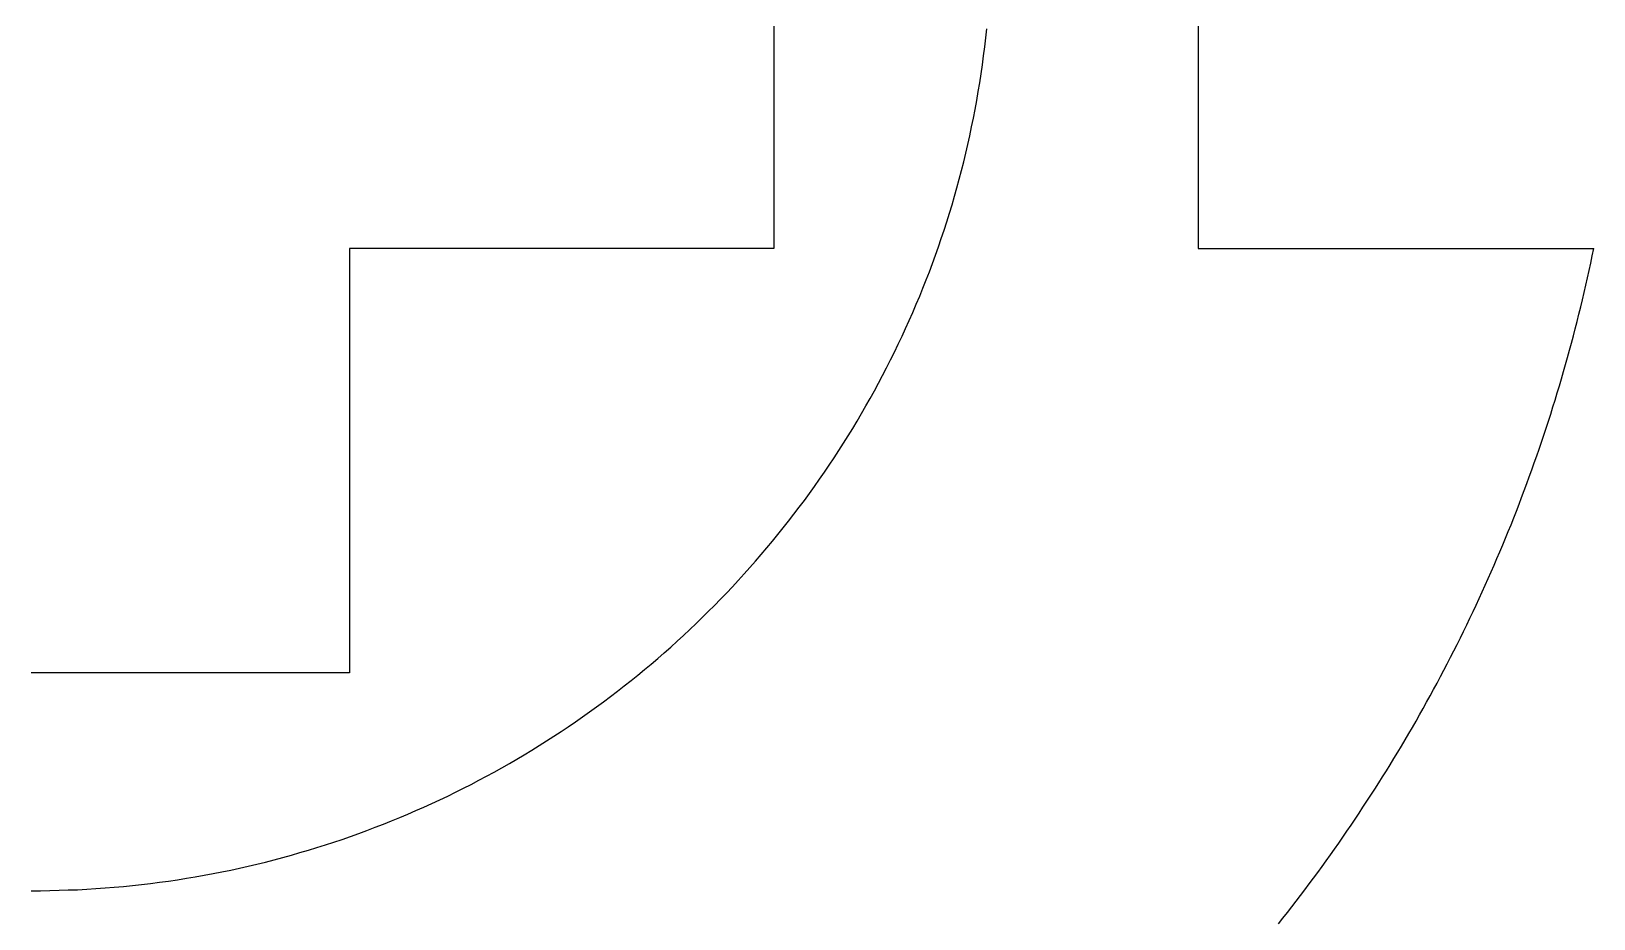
# Model space of a CAD drawing. Extents: x 0 to 279, y 0 to 212.
# Drawn here: x 135.2 to 150.22, y 14.4 to 22.94 of the extents above; entities that cross this region are included whole.
import ezdxf

# ---------------------------------------------------------------- set-up
doc = ezdxf.new("R2010")
doc.units = 0
doc.layers.add('LAYER_1', color=18, linetype='CONTINUOUS')

msp = doc.modelspace()

# ---------------------------------------------------------------- linework, layer by layer
at = {"layer": 'LAYER_1'}
for points in [[(142.339, 22.989), (142.339, 22.92), (142.339, 22.886), (142.339, 22.852), (142.339, 22.818), (142.339, 22.785), (142.339, 22.751), (142.339, 22.718), (142.339, 22.684), (142.339, 22.651), (142.339, 22.618), (142.339, 22.586), (142.339, 22.553), (142.339, 22.52), (142.339, 22.488), (142.339, 22.456), (142.339, 22.424), (142.339, 22.393), (142.339, 22.361), (142.339, 22.33), (142.339, 22.299), (142.339, 22.268), (142.339, 22.237), (142.339, 22.206), (142.339, 22.176), (142.339, 22.146), (142.339, 22.116), (142.339, 22.087), (142.339, 22.057), (142.339, 22.028), (142.339, 21.999), (142.339, 21.971), (142.339, 21.942), (142.339, 21.914), (142.339, 21.887), (142.339, 21.859), (142.339, 21.832), (142.339, 21.805), (142.339, 21.778), (142.339, 21.751), (142.339, 21.725), (142.339, 21.699), (142.339, 21.674), (142.339, 21.648), (142.339, 21.623), (142.339, 21.599), (142.339, 21.574), (142.339, 21.55), (142.339, 21.527), (142.339, 21.503), (142.339, 21.48), (142.339, 21.458), (142.339, 21.435), (142.339, 21.413), (142.339, 21.392), (142.339, 21.37), (142.339, 21.349), (142.339, 21.329), (142.339, 21.308), (142.339, 21.289), (142.339, 21.269), (142.339, 21.25), (142.339, 21.231), (142.339, 21.213), (142.339, 21.195), (142.339, 21.178), (142.339, 21.16), (142.339, 21.144), (142.339, 21.127), (142.339, 21.112), (142.339, 21.096), (142.339, 21.081), (142.339, 21.066), (142.339, 21.052), (142.339, 21.038), (142.339, 21.025), (142.339, 21.012), (142.339, 21), (142.339, 20.988), (142.339, 20.976), (142.339, 20.965), (142.339, 20.955), (142.339, 20.945), (142.339, 20.935), (142.339, 20.926), (142.339, 20.917), (142.339, 20.913), (142.339, 20.909), (142.339, 20.905), (142.339, 20.901), (142.339, 20.898), (142.339, 20.894), (142.339, 20.891), (142.339, 20.888), (142.339, 20.885), (142.339, 20.882), (142.339, 20.879), (142.339, 20.876), (142.339, 20.873), (142.339, 20.871), (142.339, 20.868), (142.339, 20.866), (142.339, 20.864), (142.339, 20.862), (142.339, 20.86), (142.339, 20.859), (142.339, 20.857), (142.339, 20.856), (142.339, 20.854), (142.339, 20.853), (142.339, 20.852), (142.339, 20.851), (142.339, 20.85), (142.339, 20.85), (142.339, 20.849), (142.339, 20.849), (142.339, 20.849), (142.339, 20.849), (142.339, 20.849), (142.339, 20.849), (142.338, 20.849), (142.338, 20.849), (142.338, 20.849), (142.337, 20.849), (142.336, 20.849), (142.336, 20.849), (142.335, 20.849), (142.334, 20.849), (142.333, 20.849), (142.332, 20.849), (142.331, 20.849), (142.33, 20.849), (142.328, 20.849), (142.327, 20.849), (142.326, 20.849), (142.324, 20.849), (142.322, 20.849), (142.321, 20.849), (142.319, 20.849), (142.317, 20.849), (142.315, 20.849), (142.313, 20.849), (142.31, 20.849), (142.308, 20.849), (142.306, 20.849), (142.303, 20.849), (142.301, 20.849), (142.298, 20.849), (142.296, 20.849), (142.293, 20.849), (142.287, 20.849), (142.281, 20.849), (142.275, 20.849), (142.268, 20.849), (142.261, 20.849), (142.254, 20.849), (142.246, 20.849), (142.238, 20.849), (142.23, 20.849), (142.221, 20.849), (142.212, 20.849), (142.203, 20.849), (142.194, 20.849), (142.184, 20.849), (142.174, 20.849), (142.163, 20.849), (142.153, 20.849), (142.142, 20.849), (142.131, 20.849), (142.119, 20.849), (142.108, 20.849), (142.096, 20.849), (142.084, 20.849), (142.071, 20.849), (142.058, 20.849), (142.045, 20.849), (142.032, 20.849), (142.019, 20.849), (142.005, 20.849), (141.991, 20.849), (141.977, 20.849), (141.962, 20.849), (141.948, 20.849), (141.933, 20.849), (141.918, 20.849), (141.902, 20.849), (141.887, 20.849), (141.871, 20.849), (141.855, 20.849), (141.839, 20.849), (141.822, 20.849), (141.805, 20.849), (141.789, 20.849), (141.772, 20.849), (141.754, 20.849), (141.737, 20.849), (141.719, 20.849), (141.701, 20.849), (141.683, 20.849), (141.665, 20.849), (141.647, 20.849), (141.628, 20.849), (141.609, 20.849), (141.591, 20.849), (141.571, 20.849), (141.552, 20.849), (141.533, 20.849), (141.513, 20.849), (141.494, 20.849), (141.474, 20.849), (141.454, 20.849), (141.433, 20.849), (141.413, 20.849), (141.393, 20.849), (141.372, 20.849), (141.351, 20.849), (141.33, 20.849), (141.309, 20.849), (141.288, 20.849), (141.267, 20.849), (141.246, 20.849), (141.224, 20.849), (141.202, 20.849), (141.181, 20.849), (141.159, 20.849), (141.137, 20.849), (141.115, 20.849), (141.093, 20.849), (141.07, 20.849), (141.048, 20.849), (141.026, 20.849), (141.003, 20.849), (140.98, 20.849), (140.958, 20.849), (140.912, 20.849), (140.866, 20.849), (140.82, 20.849), (140.773, 20.849), (140.727, 20.849), (140.68, 20.849), (140.632, 20.849), (140.585, 20.849), (140.538, 20.849), (140.49, 20.849), (140.395, 20.849), (140.299, 20.849), (140.204, 20.849), (140.108, 20.849), (140.061, 20.849), (140.013, 20.849), (139.966, 20.849), (139.919, 20.849), (139.872, 20.849), (139.825, 20.849), (139.779, 20.849), (139.732, 20.849), (139.686, 20.849), (139.641, 20.849), (139.618, 20.849), (139.595, 20.849), (139.573, 20.849), (139.55, 20.849), (139.528, 20.849), (139.506, 20.849), (139.484, 20.849), (139.461, 20.849), (139.44, 20.849), (139.418, 20.849), (139.396, 20.849), (139.374, 20.849), (139.353, 20.849), (139.331, 20.849), (139.31, 20.849), (139.289, 20.849), (139.268, 20.849), (139.247, 20.849), (139.226, 20.849), (139.206, 20.849), (139.185, 20.849), (139.165, 20.849), (139.145, 20.849), (139.125, 20.849), (139.105, 20.849), (139.085, 20.849), (139.066, 20.849), (139.046, 20.849), (139.027, 20.849), (139.008, 20.849), (138.989, 20.849), (138.97, 20.849), (138.952, 20.849), (138.933, 20.849), (138.915, 20.849), (138.897, 20.849), (138.879, 20.849), (138.862, 20.849), (138.844, 20.849), (138.827, 20.849), (138.81, 20.849), (138.793, 20.849), (138.776, 20.849), (138.76, 20.849), (138.744, 20.849), (138.728, 20.849), (138.712, 20.849), (138.696, 20.849), (138.681, 20.849), (138.666, 20.849), (138.651, 20.849), (138.636, 20.849), (138.622, 20.849), (138.607, 20.849), (138.594, 20.849), (138.58, 20.849), (138.566, 20.849), (138.553, 20.849), (138.54, 20.849), (138.527, 20.849), (138.515, 20.849), (138.503, 20.849), (138.491, 20.849), (138.479, 20.849), (138.468, 20.849), (138.456, 20.849), (138.446, 20.849), (138.435, 20.849), (138.425, 20.849), (138.415, 20.849), (138.405, 20.849), (138.395, 20.849), (138.386, 20.849), (138.377, 20.849), (138.369, 20.849), (138.361, 20.849), (138.353, 20.849), (138.345, 20.849), (138.338, 20.849), (138.33, 20.849), (138.324, 20.849), (138.317, 20.849), (138.311, 20.849), (138.306, 20.849), (138.303, 20.849), (138.3, 20.849), (138.297, 20.849), (138.295, 20.849), (138.293, 20.849), (138.29, 20.849), (138.288, 20.849), (138.286, 20.849), (138.284, 20.849), (138.282, 20.849), (138.28, 20.849), (138.278, 20.849), (138.276, 20.849), (138.274, 20.849), (138.273, 20.849), (138.271, 20.849), (138.27, 20.849), (138.269, 20.849), (138.267, 20.849), (138.266, 20.849), (138.265, 20.849), (138.264, 20.849), (138.263, 20.849), (138.263, 20.849), (138.262, 20.849), (138.261, 20.849), (138.261, 20.849), (138.26, 20.849), (138.26, 20.849), (138.26, 20.849), (138.26, 20.849), (138.26, 20.849), (138.26, 20.849), (138.26, 20.848), (138.26, 20.848), (138.26, 20.848), (138.26, 20.847), (138.26, 20.847), (138.26, 20.846), (138.26, 20.846), (138.26, 20.845), (138.26, 20.844), (138.26, 20.843), (138.26, 20.842), (138.26, 20.841), (138.26, 20.84), (138.26, 20.838), (138.26, 20.837), (138.26, 20.835), (138.26, 20.834), (138.26, 20.832), (138.26, 20.83), (138.26, 20.829), (138.26, 20.827), (138.26, 20.825), (138.26, 20.823), (138.26, 20.82), (138.26, 20.818), (138.26, 20.816), (138.26, 20.813), (138.26, 20.811), (138.26, 20.808), (138.26, 20.806), (138.26, 20.803), (138.26, 20.797), (138.26, 20.791), (138.26, 20.785), (138.26, 20.778), (138.26, 20.771), (138.26, 20.763), (138.26, 20.756), (138.26, 20.748), (138.26, 20.739), (138.26, 20.731), (138.26, 20.722), (138.26, 20.713), (138.26, 20.703), (138.26, 20.694), (138.26, 20.684), (138.26, 20.673), (138.26, 20.663), (138.26, 20.652), (138.26, 20.641), (138.26, 20.629), (138.26, 20.618), (138.26, 20.606), (138.26, 20.593), (138.26, 20.581), (138.26, 20.568), (138.26, 20.555), (138.26, 20.542), (138.26, 20.529), (138.26, 20.515), (138.26, 20.501), (138.26, 20.487), (138.26, 20.472), (138.26, 20.457), (138.26, 20.443), (138.26, 20.427), (138.26, 20.412), (138.26, 20.396), (138.26, 20.381), (138.26, 20.365), (138.26, 20.348), (138.26, 20.332), (138.26, 20.315), (138.26, 20.298), (138.26, 20.281), (138.26, 20.264), (138.26, 20.247), (138.26, 20.229), (138.26, 20.211), (138.26, 20.193), (138.26, 20.175), (138.26, 20.157), (138.26, 20.138), (138.26, 20.119), (138.26, 20.1), (138.26, 20.081), (138.26, 20.062), (138.26, 20.043), (138.26, 20.023), (138.26, 20.003), (138.26, 19.984), (138.26, 19.964), (138.26, 19.943), (138.26, 19.923), (138.26, 19.903), (138.26, 19.882), (138.26, 19.861), (138.26, 19.84), (138.26, 19.819), (138.26, 19.798), (138.26, 19.777), (138.26, 19.756), (138.26, 19.734), (138.26, 19.712), (138.26, 19.691), (138.26, 19.669), (138.26, 19.647), (138.26, 19.625), (138.26, 19.603), (138.26, 19.58), (138.26, 19.558), (138.26, 19.536), (138.26, 19.513), (138.26, 19.49), (138.26, 19.468), (138.26, 19.422), (138.26, 19.376), (138.26, 19.33), (138.26, 19.283), (138.26, 19.236), (138.26, 19.19), (138.26, 19.142), (138.26, 19.095), (138.26, 19.048), (138.26, 19), (138.26, 18.905), (138.26, 18.809), (138.26, 18.714), (138.26, 18.618), (138.26, 18.571), (138.26, 18.523), (138.26, 18.476), (138.26, 18.429), (138.26, 18.382), (138.26, 18.335), (138.26, 18.288), (138.26, 18.242), (138.26, 18.196), (138.26, 18.151), (138.26, 18.128), (138.26, 18.105), (138.26, 18.083), (138.26, 18.06), (138.26, 18.038), (138.26, 18.016), (138.26, 17.993), (138.26, 17.971), (138.26, 17.949), (138.26, 17.928), (138.26, 17.906), (138.26, 17.884), (138.26, 17.863), (138.26, 17.841), (138.26, 17.82), (138.26, 17.799), (138.26, 17.778), (138.26, 17.757), (138.26, 17.736), (138.26, 17.716), (138.26, 17.695), (138.26, 17.675), (138.26, 17.655), (138.26, 17.635), (138.26, 17.615), (138.26, 17.595), (138.26, 17.575), (138.26, 17.556), (138.26, 17.537), (138.26, 17.518), (138.26, 17.499), (138.26, 17.48), (138.26, 17.462), (138.26, 17.443), (138.26, 17.425), (138.26, 17.407), (138.26, 17.389), (138.26, 17.371), (138.26, 17.354), (138.26, 17.337), (138.26, 17.32), (138.26, 17.303), (138.26, 17.286), (138.26, 17.27), (138.26, 17.254), (138.26, 17.238), (138.26, 17.222), (138.26, 17.206), (138.26, 17.191), (138.26, 17.176), (138.26, 17.161), (138.26, 17.146), (138.26, 17.132), (138.26, 17.117), (138.26, 17.103), (138.26, 17.09), (138.26, 17.076), (138.26, 17.063), (138.26, 17.05), (138.26, 17.037), (138.26, 17.025), (138.26, 17.013), (138.26, 17.001), (138.26, 16.989), (138.26, 16.977), (138.26, 16.966), (138.26, 16.955), (138.26, 16.945), (138.26, 16.935), (138.26, 16.925), (138.26, 16.915), (138.26, 16.905), (138.26, 16.896), (138.26, 16.887), (138.26, 16.879), (138.26, 16.87), (138.26, 16.862), (138.26, 16.855), (138.26, 16.847), (138.26, 16.84), (138.26, 16.834), (138.26, 16.827), (138.26, 16.821), (138.26, 16.815), (138.26, 16.813), (138.26, 16.81), (138.26, 16.807), (138.26, 16.805), (138.26, 16.802), (138.26, 16.8), (138.26, 16.798), (138.26, 16.796), (138.26, 16.794), (138.26, 16.792), (138.26, 16.79), (138.26, 16.788), (138.26, 16.786), (138.26, 16.784), (138.26, 16.783), (138.26, 16.781), (138.26, 16.78), (138.26, 16.779), (138.26, 16.777), (138.26, 16.776), (138.26, 16.775), (138.26, 16.774), (138.26, 16.773), (138.26, 16.773), (138.26, 16.772), (138.26, 16.771), (138.26, 16.771), (138.26, 16.77), (138.26, 16.77), (138.26, 16.77), (138.26, 16.77), (138.26, 16.77), (138.26, 16.77), (138.26, 16.77), (138.259, 16.77), (138.259, 16.77), (138.259, 16.77), (138.258, 16.77), (138.258, 16.77), (138.257, 16.77), (138.257, 16.77), (138.256, 16.77), (138.256, 16.77), (138.255, 16.77), (138.254, 16.77), (138.253, 16.77), (138.252, 16.77), (138.251, 16.77), (138.25, 16.77), (138.249, 16.77), (138.247, 16.77), (138.246, 16.77), (138.245, 16.77), (138.243, 16.77), (138.242, 16.77), (138.24, 16.77), (138.239, 16.77), (138.237, 16.77), (138.235, 16.77), (138.233, 16.77), (138.231, 16.77), (138.229, 16.77), (138.227, 16.77), (138.225, 16.77), (138.221, 16.77), (138.216, 16.77), (138.212, 16.77), (138.207, 16.77), (138.201, 16.77), (138.196, 16.77), (138.19, 16.77), (138.184, 16.77), (138.178, 16.77), (138.171, 16.77), (138.165, 16.77), (138.158, 16.77), (138.151, 16.77), (138.144, 16.77), (138.136, 16.77), (138.128, 16.77), (138.12, 16.77), (138.112, 16.77), (138.104, 16.77), (138.095, 16.77), (138.086, 16.77), (138.077, 16.77), (138.068, 16.77), (138.059, 16.77), (138.049, 16.77), (138.04, 16.77), (138.03, 16.77), (138.02, 16.77), (138.009, 16.77), (137.999, 16.77), (137.988, 16.77), (137.977, 16.77), (137.966, 16.77), (137.955, 16.77), (137.944, 16.77), (137.932, 16.77), (137.921, 16.77), (137.909, 16.77), (137.897, 16.77), (137.885, 16.77), (137.872, 16.77), (137.86, 16.77), (137.847, 16.77), (137.834, 16.77), (137.821, 16.77), (137.808, 16.77), (137.795, 16.77), (137.782, 16.77), (137.768, 16.77), (137.755, 16.77), (137.741, 16.77), (137.727, 16.77), (137.713, 16.77), (137.699, 16.77), (137.684, 16.77), (137.67, 16.77), (137.655, 16.77), (137.641, 16.77), (137.626, 16.77), (137.611, 16.77), (137.596, 16.77), (137.581, 16.77), (137.566, 16.77), (137.55, 16.77), (137.535, 16.77), (137.519, 16.77), (137.503, 16.77), (137.488, 16.77), (137.472, 16.77), (137.456, 16.77), (137.44, 16.77), (137.424, 16.77), (137.408, 16.77), (137.391, 16.77), (137.375, 16.77), (137.358, 16.77), (137.342, 16.77), (137.325, 16.77), (137.309, 16.77), (137.292, 16.77), (137.275, 16.77), (137.258, 16.77), (137.241, 16.77), (137.224, 16.77), (137.19, 16.77), (137.155, 16.77), (137.121, 16.77), (137.086, 16.77), (137.051, 16.77), (137.015, 16.77), (136.98, 16.77), (136.945, 16.77), (136.909, 16.77), (136.873, 16.77), (136.802, 16.77), (136.73, 16.77), (136.658, 16.77), (136.587, 16.77), (136.551, 16.77), (136.516, 16.77), (136.48, 16.77), (136.445, 16.77), (136.41, 16.77), (136.375, 16.77), (136.34, 16.77), (136.305, 16.77), (136.27, 16.77), (136.236, 16.77), (136.219, 16.77), (136.202, 16.77), (136.185, 16.77), (136.168, 16.77), (136.152, 16.77), (136.135, 16.77), (136.118, 16.77), (136.102, 16.77), (136.085, 16.77), (136.069, 16.77), (136.053, 16.77), (136.036, 16.77), (136.02, 16.77), (136.004, 16.77), (135.988, 16.77), (135.972, 16.77), (135.957, 16.77), (135.941, 16.77), (135.925, 16.77), (135.91, 16.77), (135.895, 16.77), (135.879, 16.77), (135.864, 16.77), (135.849, 16.77), (135.834, 16.77), (135.82, 16.77), (135.805, 16.77), (135.79, 16.77), (135.776, 16.77), (135.762, 16.77), (135.747, 16.77), (135.733, 16.77), (135.719, 16.77), (135.706, 16.77), (135.692, 16.77), (135.679, 16.77), (135.665, 16.77), (135.652, 16.77), (135.639, 16.77), (135.626, 16.77), (135.613, 16.77), (135.6, 16.77), (135.588, 16.77), (135.576, 16.77), (135.563, 16.77), (135.551, 16.77), (135.54, 16.77), (135.528, 16.77), (135.516, 16.77), (135.505, 16.77), (135.494, 16.77), (135.483, 16.77), (135.472, 16.77), (135.461, 16.77), (135.451, 16.77), (135.441, 16.77), (135.43, 16.77), (135.421, 16.77), (135.411, 16.77), (135.401, 16.77), (135.392, 16.77), (135.383, 16.77), (135.374, 16.77), (135.365, 16.77), (135.356, 16.77), (135.348, 16.77), (135.34, 16.77), (135.332, 16.77), (135.324, 16.77), (135.317, 16.77), (135.309, 16.77), (135.302, 16.77), (135.295, 16.77), (135.289, 16.77), (135.282, 16.77), (135.276, 16.77), (135.27, 16.77), (135.264, 16.77), (135.259, 16.77), (135.254, 16.77), (135.249, 16.77), (135.244, 16.77), (135.239, 16.77), (135.235, 16.77), (135.233, 16.77), (135.231, 16.77), (135.229, 16.77), (135.227, 16.77), (135.225, 16.77), (135.223, 16.77), (135.222, 16.77), (135.22, 16.77), (135.218, 16.77), (135.217, 16.77), (135.216, 16.77), (135.214, 16.77), (135.213, 16.77), (135.212, 16.77), (135.21, 16.77), (135.209, 16.77), (135.208, 16.77), (135.207, 16.77), (135.206, 16.77), (135.205, 16.77), (135.205, 16.77), (135.204, 16.77), (135.203, 16.77), (135.203, 16.77), (135.202, 16.77), (135.202, 16.77), (135.201, 16.77), (135.201, 16.77), (135.201, 16.77), (135.201, 16.77), (135.201, 16.77), (135.201, 16.77)], [(146.418, 22.989), (146.418, 22.92), (146.418, 22.886), (146.418, 22.852), (146.418, 22.818), (146.418, 22.785), (146.418, 22.751), (146.418, 22.718), (146.418, 22.684), (146.418, 22.651), (146.418, 22.618), (146.418, 22.586), (146.418, 22.553), (146.418, 22.52), (146.418, 22.488), (146.418, 22.456), (146.418, 22.424), (146.418, 22.393), (146.418, 22.361), (146.418, 22.33), (146.418, 22.299), (146.418, 22.268), (146.418, 22.237), (146.418, 22.206), (146.418, 22.176), (146.418, 22.146), (146.418, 22.116), (146.418, 22.087), (146.418, 22.057), (146.418, 22.028), (146.418, 21.999), (146.418, 21.971), (146.418, 21.942), (146.418, 21.914), (146.418, 21.887), (146.418, 21.859), (146.418, 21.832), (146.418, 21.805), (146.418, 21.778), (146.418, 21.751), (146.418, 21.725), (146.418, 21.699), (146.418, 21.674), (146.418, 21.648), (146.418, 21.623), (146.418, 21.599), (146.418, 21.574), (146.418, 21.55), (146.418, 21.527), (146.418, 21.503), (146.418, 21.48), (146.418, 21.458), (146.418, 21.435), (146.418, 21.413), (146.418, 21.392), (146.418, 21.37), (146.418, 21.349), (146.418, 21.329), (146.418, 21.308), (146.418, 21.289), (146.418, 21.269), (146.418, 21.25), (146.418, 21.231), (146.418, 21.213), (146.418, 21.195), (146.418, 21.178), (146.418, 21.16), (146.418, 21.144), (146.418, 21.127), (146.418, 21.112), (146.418, 21.096), (146.418, 21.081), (146.418, 21.066), (146.418, 21.052), (146.418, 21.038), (146.418, 21.025), (146.418, 21.012), (146.418, 21), (146.418, 20.988), (146.418, 20.976), (146.418, 20.965), (146.418, 20.955), (146.418, 20.945), (146.418, 20.935), (146.418, 20.926), (146.418, 20.917), (146.418, 20.913), (146.418, 20.909), (146.418, 20.905), (146.418, 20.901), (146.418, 20.898), (146.418, 20.894), (146.418, 20.891), (146.418, 20.888), (146.418, 20.885), (146.418, 20.882), (146.418, 20.879), (146.418, 20.876), (146.418, 20.873), (146.418, 20.871), (146.418, 20.868), (146.418, 20.866), (146.418, 20.864), (146.418, 20.862), (146.418, 20.86), (146.418, 20.859), (146.418, 20.857), (146.418, 20.856), (146.418, 20.854), (146.418, 20.853), (146.418, 20.852), (146.418, 20.851), (146.418, 20.85), (146.418, 20.85), (146.418, 20.849), (146.418, 20.849), (146.418, 20.849), (146.418, 20.849)], [(135.201, 14.674), (135.29, 14.674), (135.379, 14.675), (135.469, 14.678), (135.557, 14.681), (135.646, 14.684), (135.735, 14.689), (135.823, 14.694), (135.911, 14.701), (135.999, 14.708), (136.086, 14.716), (136.174, 14.724), (136.261, 14.734), (136.348, 14.744), (136.434, 14.756), (136.521, 14.767), (136.607, 14.78), (136.693, 14.794), (136.778, 14.808), (136.864, 14.823), (136.949, 14.839), (137.033, 14.856), (137.118, 14.873), (137.202, 14.891), (137.286, 14.91), (137.37, 14.93), (137.453, 14.95), (137.536, 14.972), (137.619, 14.994), (137.701, 15.016), (137.783, 15.04), (137.865, 15.064), (137.946, 15.089), (138.028, 15.115), (138.108, 15.141), (138.189, 15.168), (138.269, 15.196), (138.349, 15.224), (138.428, 15.254), (138.508, 15.284), (138.586, 15.314), (138.665, 15.346), (138.743, 15.378), (138.821, 15.41), (138.898, 15.444), (138.975, 15.478), (139.052, 15.513), (139.128, 15.548), (139.204, 15.584), (139.279, 15.621), (139.355, 15.659), (139.429, 15.697), (139.504, 15.736), (139.578, 15.775), (139.651, 15.815), (139.724, 15.856), (139.797, 15.897), (139.869, 15.939), (139.941, 15.982), (140.013, 16.025), (140.084, 16.069), (140.154, 16.114), (140.224, 16.159), (140.294, 16.204), (140.363, 16.251), (140.432, 16.298), (140.501, 16.345), (140.569, 16.394), (140.636, 16.442), (140.703, 16.492), (140.77, 16.542), (140.836, 16.592), (140.902, 16.643), (140.967, 16.695), (141.031, 16.747), (141.096, 16.8), (141.159, 16.853), (141.223, 16.907), (141.285, 16.962), (141.348, 17.017), (141.409, 17.073), (141.471, 17.129), (141.531, 17.186), (141.592, 17.243), (141.651, 17.301), (141.71, 17.359), (141.769, 17.418), (141.827, 17.477), (141.885, 17.537), (141.942, 17.597), (141.998, 17.658), (142.054, 17.72), (142.11, 17.782), (142.165, 17.844), (142.219, 17.907), (142.273, 17.97), (142.326, 18.034), (142.379, 18.099), (142.431, 18.163), (142.482, 18.229), (142.533, 18.295), (142.584, 18.361), (142.633, 18.428), (142.682, 18.495), (142.731, 18.562), (142.779, 18.631), (142.826, 18.699), (142.873, 18.768), (142.919, 18.838), (142.965, 18.907), (143.01, 18.978), (143.054, 19.048), (143.098, 19.12), (143.141, 19.191), (143.183, 19.263), (143.225, 19.336), (143.266, 19.409), (143.307, 19.482), (143.347, 19.556), (143.386, 19.63), (143.424, 19.704), (143.462, 19.779), (143.5, 19.854), (143.536, 19.93), (143.572, 20.006), (143.607, 20.082), (143.642, 20.159), (143.676, 20.236), (143.709, 20.314), (143.742, 20.391), (143.773, 20.47), (143.804, 20.548), (143.835, 20.627), (143.865, 20.706), (143.894, 20.786), (143.922, 20.866), (143.95, 20.946), (143.976, 21.027), (144.003, 21.108), (144.028, 21.189), (144.053, 21.271), (144.077, 21.353), (144.1, 21.435), (144.122, 21.517), (144.144, 21.6), (144.165, 21.683), (144.185, 21.767), (144.205, 21.85), (144.223, 21.934), (144.241, 22.019), (144.258, 22.103), (144.275, 22.188), (144.29, 22.273), (144.305, 22.359), (144.319, 22.444), (144.333, 22.53), (144.345, 22.616), (144.357, 22.703), (144.368, 22.79), (144.378, 22.877), (144.387, 22.964)], [(146.418, 20.849), (146.418, 20.849), (146.418, 20.849), (146.418, 20.849), (146.418, 20.849), (146.419, 20.849), (146.419, 20.849), (146.42, 20.849), (146.42, 20.849), (146.421, 20.849), (146.422, 20.849), (146.423, 20.849), (146.424, 20.849), (146.425, 20.849), (146.426, 20.849), (146.427, 20.849), (146.429, 20.849), (146.43, 20.849), (146.431, 20.849), (146.433, 20.849), (146.435, 20.849), (146.436, 20.849), (146.438, 20.849), (146.44, 20.849), (146.442, 20.849), (146.444, 20.849), (146.446, 20.849), (146.448, 20.849), (146.451, 20.849), (146.453, 20.849), (146.455, 20.849), (146.458, 20.849), (146.46, 20.849), (146.466, 20.849), (146.471, 20.849), (146.477, 20.849), (146.484, 20.849), (146.49, 20.849), (146.497, 20.849), (146.504, 20.849), (146.512, 20.849), (146.519, 20.849), (146.527, 20.849), (146.536, 20.849), (146.544, 20.849), (146.553, 20.849), (146.562, 20.849), (146.572, 20.849), (146.581, 20.849), (146.591, 20.849), (146.601, 20.849), (146.612, 20.849), (146.622, 20.849), (146.633, 20.849), (146.644, 20.849), (146.656, 20.849), (146.667, 20.849), (146.679, 20.849), (146.691, 20.849), (146.704, 20.849), (146.716, 20.849), (146.729, 20.849), (146.742, 20.849), (146.755, 20.849), (146.769, 20.849), (146.783, 20.849), (146.796, 20.849), (146.811, 20.849), (146.825, 20.849), (146.839, 20.849), (146.854, 20.849), (146.869, 20.849), (146.884, 20.849), (146.9, 20.849), (146.915, 20.849), (146.931, 20.849), (146.947, 20.849), (146.963, 20.849), (146.979, 20.849), (146.996, 20.849), (147.012, 20.849), (147.029, 20.849), (147.046, 20.849), (147.063, 20.849), (147.08, 20.849), (147.098, 20.849), (147.116, 20.849), (147.133, 20.849), (147.151, 20.849), (147.169, 20.849), (147.188, 20.849), (147.206, 20.849), (147.225, 20.849), (147.243, 20.849), (147.262, 20.849), (147.281, 20.849), (147.3, 20.849), (147.319, 20.849), (147.339, 20.849), (147.358, 20.849), (147.378, 20.849), (147.398, 20.849), (147.417, 20.849), (147.437, 20.849), (147.457, 20.849), (147.478, 20.849), (147.498, 20.849), (147.518, 20.849), (147.539, 20.849), (147.559, 20.849), (147.58, 20.849), (147.601, 20.849), (147.622, 20.849), (147.643, 20.849), (147.664, 20.849), (147.685, 20.849), (147.706, 20.849), (147.748, 20.849), (147.791, 20.849), (147.834, 20.849), (147.878, 20.849), (147.921, 20.849), (147.965, 20.849), (148.009, 20.849), (148.053, 20.849), (148.098, 20.849), (148.142, 20.849), (148.231, 20.849), (148.32, 20.849), (148.409, 20.849), (148.498, 20.849), (148.543, 20.849), (148.587, 20.849), (148.631, 20.849), (148.675, 20.849), (148.719, 20.849), (148.762, 20.849), (148.806, 20.849), (148.849, 20.849), (148.892, 20.849), (148.934, 20.849), (148.956, 20.849), (148.977, 20.849), (148.998, 20.849), (149.019, 20.849), (149.039, 20.849), (149.06, 20.849), (149.081, 20.849), (149.102, 20.849), (149.122, 20.849), (149.142, 20.849), (149.163, 20.849), (149.183, 20.849), (149.203, 20.849), (149.223, 20.849), (149.243, 20.849), (149.262, 20.849), (149.282, 20.849), (149.301, 20.849), (149.321, 20.849), (149.34, 20.849), (149.359, 20.849), (149.378, 20.849), (149.397, 20.849), (149.416, 20.849), (149.434, 20.849), (149.453, 20.849), (149.471, 20.849), (149.489, 20.849), (149.507, 20.849), (149.525, 20.849), (149.542, 20.849), (149.56, 20.849), (149.577, 20.849), (149.594, 20.849), (149.611, 20.849), (149.628, 20.849), (149.645, 20.849), (149.661, 20.849), (149.677, 20.849), (149.693, 20.849), (149.709, 20.849), (149.725, 20.849), (149.741, 20.849), (149.756, 20.849), (149.771, 20.849), (149.786, 20.849), (149.801, 20.849), (149.815, 20.849), (149.83, 20.849), (149.844, 20.849), (149.858, 20.849), (149.871, 20.849), (149.885, 20.849), (149.898, 20.849), (149.911, 20.849), (149.924, 20.849), (149.937, 20.849), (149.949, 20.849), (149.961, 20.849), (149.973, 20.849), (149.984, 20.849), (149.996, 20.849), (150.007, 20.849), (150.018, 20.849), (150.029, 20.849), (150.039, 20.849), (150.049, 20.849), (150.059, 20.849), (150.069, 20.849), (150.078, 20.849), (150.087, 20.849), (150.096, 20.849), (150.104, 20.849), (150.113, 20.849), (150.121, 20.849), (150.128, 20.849), (150.136, 20.849), (150.143, 20.849), (150.15, 20.849), (150.156, 20.849), (150.163, 20.849), (150.169, 20.849), (150.174, 20.849), (150.18, 20.849), (150.182, 20.849), (150.185, 20.849), (150.187, 20.849), (150.19, 20.849), (150.192, 20.849), (150.194, 20.849), (150.196, 20.849), (150.198, 20.849), (150.2, 20.849), (150.202, 20.849), (150.204, 20.849), (150.206, 20.849), (150.207, 20.849), (150.209, 20.849), (150.21, 20.849), (150.212, 20.849), (150.213, 20.849), (150.214, 20.849), (150.215, 20.849), (150.216, 20.849), (150.217, 20.849), (150.218, 20.849), (150.219, 20.849), (150.22, 20.849), (150.22, 20.849), (150.221, 20.849), (150.221, 20.849), (150.222, 20.849), (150.222, 20.849), (150.222, 20.849), (150.222, 20.849), (150.222, 20.849)], [(147.191, 14.356), (147.234, 14.41), (147.277, 14.464), (147.319, 14.519), (147.362, 14.573), (147.404, 14.628), (147.445, 14.684), (147.487, 14.739), (147.528, 14.795), (147.569, 14.85), (147.61, 14.906), (147.651, 14.962), (147.691, 15.019), (147.731, 15.075), (147.771, 15.132), (147.81, 15.189), (147.85, 15.246), (147.889, 15.303), (147.928, 15.361), (147.966, 15.419), (148.004, 15.476), (148.042, 15.534), (148.08, 15.593), (148.118, 15.651), (148.155, 15.71), (148.192, 15.768), (148.229, 15.827), (148.265, 15.886), (148.302, 15.946), (148.338, 16.005), (148.373, 16.065), (148.409, 16.125), (148.444, 16.185), (148.479, 16.245), (148.514, 16.305), (148.548, 16.366), (148.582, 16.427), (148.616, 16.488), (148.65, 16.549), (148.683, 16.61), (148.716, 16.671), (148.749, 16.733), (148.781, 16.795), (148.814, 16.856), (148.846, 16.919), (148.877, 16.981), (148.909, 17.043), (148.94, 17.106), (148.971, 17.168), (149.001, 17.231), (149.032, 17.294), (149.062, 17.358), (149.091, 17.421), (149.121, 17.485), (149.15, 17.548), (149.179, 17.612), (149.208, 17.676), (149.236, 17.74), (149.264, 17.805), (149.292, 17.869), (149.32, 17.934), (149.347, 17.999), (149.374, 18.064), (149.4, 18.129), (149.427, 18.194), (149.453, 18.259), (149.479, 18.325), (149.504, 18.391), (149.529, 18.456), (149.554, 18.522), (149.579, 18.589), (149.603, 18.655), (149.627, 18.721), (149.651, 18.788), (149.674, 18.855), (149.698, 18.921), (149.72, 18.988), (149.743, 19.056), (149.765, 19.123), (149.787, 19.19), (149.809, 19.258), (149.83, 19.326), (149.851, 19.393), (149.872, 19.461), (149.893, 19.53), (149.913, 19.598), (149.933, 19.666), (149.952, 19.735), (149.971, 19.803), (149.99, 19.872), (150.009, 19.941), (150.027, 20.01), (150.045, 20.079), (150.063, 20.149), (150.08, 20.218), (150.097, 20.288), (150.114, 20.357), (150.13, 20.427), (150.147, 20.497), (150.162, 20.567), (150.178, 20.637), (150.193, 20.708), (150.208, 20.778), (150.222, 20.849)]]:
    msp.add_lwpolyline(points, dxfattribs=at)

doc.saveas('drawing.dxf')
